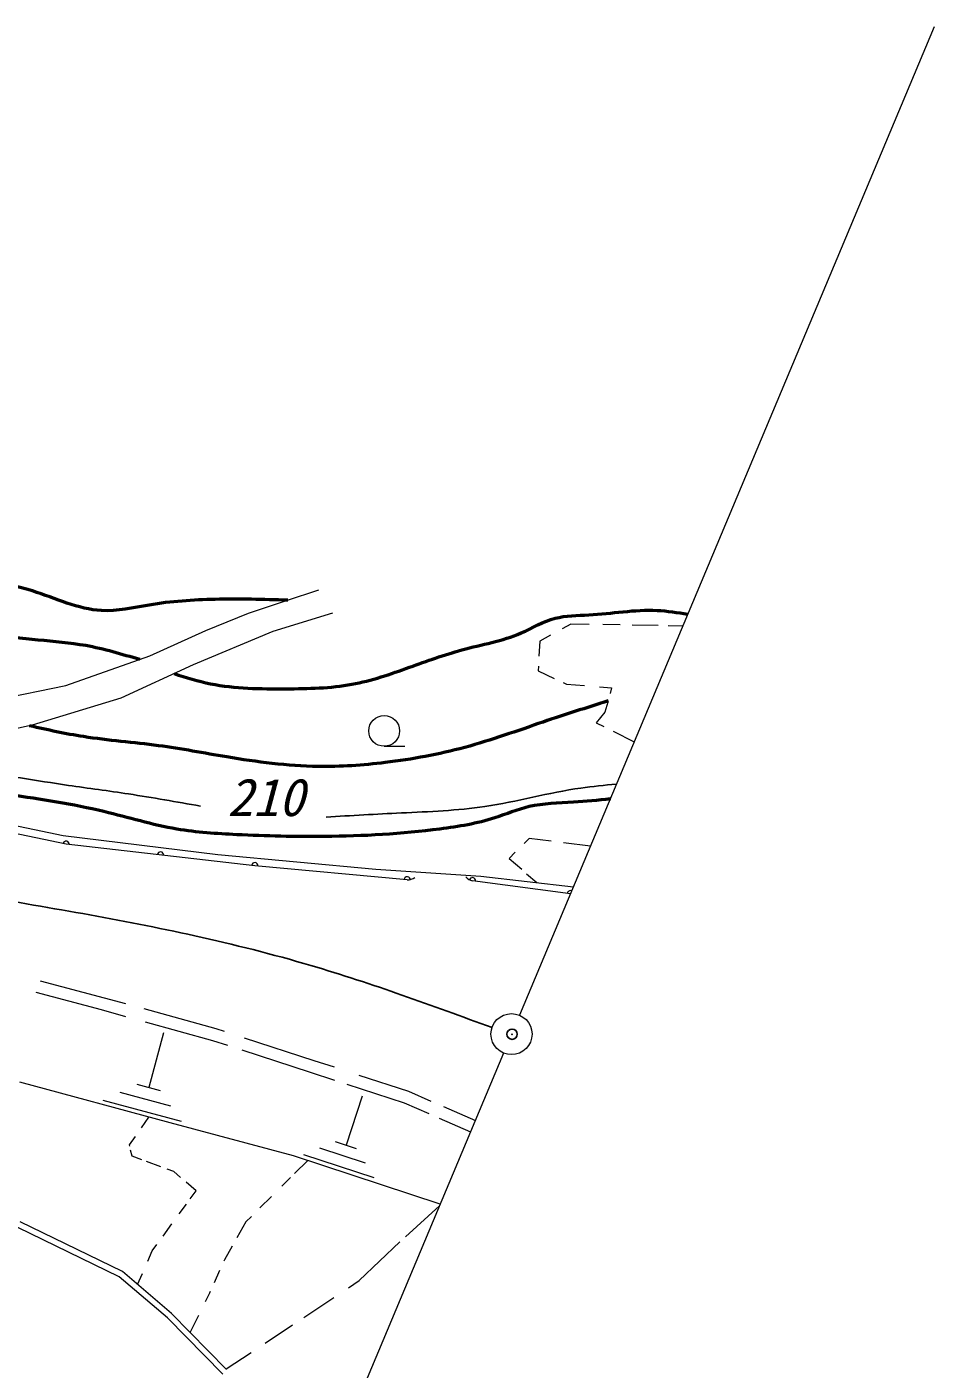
# Model space of a CAD drawing. Units: millimetres, scale not verified. Extents: x -49731810 to 680000, y -249061936 to 380000.
# Drawn here: x 453540 to 497717, y 239796 to 305199 of the extents above; entities that cross this region are included whole.
import ezdxf
from ezdxf.enums import TextEntityAlignment as Align

# ---------------------------------------------------------------- set-up
doc = ezdxf.new("R2010")
doc.units = ezdxf.units.MM
doc.header["$LTSCALE"] = 1000
doc.header["$PDMODE"] = 32
doc.header["$PDSIZE"] = 500
for name, color, linetype, lineweight in [('M-BGD', 7, 'Continuous', 13), ('M-BGD-RSTR', 3, 'Continuous', 13), ('M-TTL-LINE', 7, 'Continuous', 50)]:
    doc.layers.add(name, color=color, linetype=linetype, lineweight=lineweight)
doc.layers.add('M-OTRS', color=6, linetype='Continuous')
doc.styles.add('ＭＳ ゴシック', font='')
doc.styles.get('ＭＳ ゴシック').set_extended_font_data('MS Gothic')

msp = doc.modelspace()

# ---------------------------------------------------------------- linework, layer by layer
at = {"layer": 'M-BGD'}
for p, q in [((466178, 277243), (467763, 277771)), ((464328, 276627), (466178, 277243)), ((462259, 275790), (464328, 276627)), ((468424, 276627), (465517, 275746)), ((480028, 276099), (479605, 275868)), ((480912, 276084), (480028, 276099)), ((482430, 276057), (481579, 276072)), ((484284, 276024), (483006, 276047)), ((485477, 276003), (484766, 276016)), ((459529, 274557), (462259, 275790)), ((465517, 275746), (461642, 274117)), ((479036, 275556), (478511, 275269)), ((478511, 275269), (478475, 274535)), ((455434, 273104), (459529, 274557)), ((461642, 274117), (458120, 272487)), ((478450, 274050), (478439, 273824)), ((478439, 273824), (479217, 273455)), ((451163, 272223), (455434, 273104)), ((479647, 273251), (479812, 273174)), ((479812, 273174), (480693, 273101)), ((481419, 273042), (482015, 272993)), ((482015, 272993), (481940, 272718)), ((458120, 272487), (453805, 271166)), ((481826, 272300), (481690, 271801)), ((481690, 271801), (481257, 271295)), ((453805, 271166), (451163, 270594)), ((481257, 271295), (481626, 271109)), ((482087, 270878), (483112, 270362)), ((470937, 270144), (471937, 270144)), ((448653, 267203), (455302, 265794)), ((455454, 265372), (448934, 266741)), ((455302, 265794), (462831, 264870)), ((478006, 265660), (477749, 265404)), ((479063, 265523), (478006, 265660)), ((464640, 264328), (455454, 265372)), ((477324, 264979), (477030, 264685)), ((480978, 265273), (479667, 265444)), ((462831, 264870), (470537, 264165)), ((472061, 263643), (464640, 264328)), ((477030, 264685), (477633, 264151)), ((470537, 264165), (475645, 263813)), ((480010, 262963), (475239, 263595)), ((475645, 263813), (480150, 263297)), ((477876, 263935), (478364, 263502)), ((454195, 258725), (457309, 257894)), ((453981, 258161), (457152, 257315)), ((457309, 257894), (458350, 257606)), ((457152, 257315), (458347, 256984)), ((459235, 257361), (462747, 256388)), ((459306, 256719), (462575, 255814)), ((462747, 256388), (463144, 256260)), ((460193, 256176), (459473, 253516)), ((462575, 255814), (463301, 255578)), ((464115, 255944), (467516, 254841)), ((464014, 255347), (467330, 254270)), ((467516, 254841), (468495, 254520)), ((460522, 251797), (453192, 253783)), ((467330, 254270), (468513, 253883)), ((469702, 254125), (472117, 253335)), ((460553, 252606), (458083, 253276)), ((460043, 253356), (458903, 253666)), ((469116, 253686), (471904, 252773)), ((472117, 253335), (473211, 252858)), ((461063, 251856), (457263, 252886)), ((469863, 253096), (469083, 250706)), ((471904, 252773), (473109, 252248)), ((473827, 252590), (475377, 251914)), ((459114, 251551), (459486, 252078)), ((473621, 252025), (475145, 251360)), ((466516, 250194), (460522, 251797)), ((458535, 250731), (458823, 251140)), ((458549, 250669), (458535, 250731)), ((470023, 249826), (467803, 250556)), ((469593, 250536), (468563, 250866)), ((458660, 250175), (458593, 250473)), ((459140, 249996), (458660, 250175)), ((460062, 249654), (459361, 249914)), ((473670, 247843), (466516, 250194)), ((467216, 249964), (466572, 249325)), ((470453, 249116), (467033, 250236)), ((460688, 249421), (460377, 249537)), ((461025, 249134), (460688, 249421)), ((461783, 248488), (461298, 248902)), ((466382, 249137), (465955, 248714)), ((461496, 248094), (461783, 248488)), ((465450, 248213), (464881, 247649)), ((460961, 247361), (461310, 247840)), ((464470, 247242), (464206, 246980)), ((471983, 246243), (473630, 247747)), ((458036, 244298), (453094, 246695)), ((458201, 244551), (453212, 246972)), ((460171, 246279), (460604, 246873)), ((464206, 246980), (463761, 246189)), ((469716, 244108), (471708, 245993)), ((459430, 245066), (459647, 245562)), ((459647, 245562), (459874, 245873)), ((463535, 245788), (463165, 245131)), ((463165, 245131), (463133, 245061)), ((460384, 242292), (458036, 244298)), ((460589, 242512), (458201, 244551)), ((458931, 243928), (459166, 244463)), ((462927, 244603), (462658, 244006)), ((469201, 243766), (469716, 244108)), ((462429, 243498), (462222, 243076)), ((462469, 243586), (462429, 243498)), ((467020, 242317), (468488, 243293)), ((463075, 239552), (460384, 242292)), ((463268, 239784), (460589, 242512)), ((461893, 242408), (461492, 241592)), ((465136, 241066), (466474, 241955)), ((463244, 239809), (464460, 240616))]:
    msp.add_line(p, q, dxfattribs=at)
msp.add_circle((470937, 270894), 750, dxfattribs=at)
for centre, radius, start, end in [((455454, 265372), 150, 353.51188, 168.14325), ((460047, 264850), 150, 353.51188, 173.51188), ((464640, 264328), 150, 354.73035, 173.51188), ((472061, 263643), 150, 354.73035, 174.73035), ((472107, 264141), 500, 264.73035, 309.73035), ((475304, 264090), 500, 217.46228, 262.46228), ((475239, 263595), 150, 352.46228, 172.46228), ((480010, 262963), 150, 67.25422, 172.46228)]:
    msp.add_arc(centre, radius, start, end, dxfattribs=at)
at = {"layer": 'M-BGD', "lineweight": 25}
for points, knots in [([(432953, 273904), (433622, 273409), (434291, 272915), (434995, 272458), (435717, 271989), (436475, 271560), (437284, 271294), (438117, 271021), (439004, 270920), (439878, 270779), (440964, 270605), (442031, 270370), (443102, 270150), (444449, 269873), (445803, 269621), (447165, 269425), (448403, 269247), (449646, 269115), (450885, 268948), (452446, 268737), (454000, 268470), (455559, 268242), (456537, 268099), (457518, 267971), (458496, 267823), (459663, 267645), (460825, 267438), (461987, 267231)], [0, 0, 0, 0, 1, 1, 1, 2, 2, 2, 3, 3, 3, 4, 4, 4, 5, 5, 5, 6, 6, 6, 7, 7, 7, 8, 8, 8, 9, 9, 9, 9]), ([(468111, 266696), (469331, 266767), (470551, 266839), (471774, 266898), (473134, 266963), (474498, 267012), (475841, 267212), (477408, 267446), (478946, 267885), (480515, 268111), (481090, 268194), (481669, 268248), (482248, 268303)], [0, 0, 0, 0, 1, 1, 1, 2, 2, 2, 3, 3, 3, 4, 4, 4, 4]), ([(450777, 262927), (454435, 262319), (458093, 261711), (461714, 260910), (463615, 260489), (465507, 260015), (467374, 259464), (470353, 258585), (473271, 257512), (476190, 256438)], [0, 0, 0, 0, 1, 1, 1, 2, 2, 2, 3, 3, 3, 3])]:
    msp.add_open_spline(points, degree=3, knots=knots, dxfattribs=at)
at = {"layer": 'M-BGD-RSTR'}
for p, q in [((497717, 305199), (477527, 257041)), ((476752, 255192), (463486, 223550))]:
    msp.add_line(p, q, dxfattribs=at)
msp.add_circle((477138, 256121), 1000, dxfattribs=at)
at = {"layer": 'M-OTRS'}
msp.add_point((477165, 256116), dxfattribs=at)
at = {"layer": 'M-TTL-LINE'}
for points, knots in [([(406532, 296048), (406617, 296386), (406703, 296725), (406949, 296806), (407092, 296853), (407290, 296812), (407449, 296732), (407785, 296564), (407946, 296224), (408120, 295902), (408419, 295354), (408757, 294861), (409097, 294364), (409702, 293482), (410314, 292589), (410977, 291728), (411271, 291346), (411574, 290970), (411929, 290653), (412398, 290235), (412955, 289918), (413516, 289616), (414272, 289208), (415033, 288826), (415835, 288542), (416787, 288204), (417798, 288004), (418724, 287615), (419818, 287156), (420794, 286432), (421800, 285775), (423161, 284886), (424576, 284118), (425975, 283303), (427481, 282426), (428968, 281495), (430561, 280804), (431722, 280300), (432939, 279924), (434132, 279486), (435556, 278962), (436947, 278348), (438389, 277893), (439766, 277458), (441190, 277167), (442619, 276931), (444081, 276690), (445549, 276507), (447013, 276300), (449363, 275967), (451705, 275573), (454072, 275338), (454853, 275261), (455637, 275201), (456406, 275064), (457295, 274905), (458165, 274643), (459035, 274382)], [0, 0, 0, 0, 1, 1, 1, 2, 2, 2, 3, 3, 3, 4, 4, 4, 5, 5, 5, 6, 6, 6, 7, 7, 7, 8, 8, 8, 9, 9, 9, 10, 10, 10, 11, 11, 11, 12, 12, 12, 13, 13, 13, 14, 14, 14, 15, 15, 15, 16, 16, 16, 17, 17, 17, 18, 18, 18, 19, 19, 19, 19]), ([(466243, 277265), (465060, 277297), (463878, 277329), (462701, 277302), (461630, 277278), (460564, 277206), (459491, 277029), (458712, 276901), (457931, 276717), (457169, 276756), (456034, 276813), (454943, 277362), (453822, 277712), (452213, 278215), (450542, 278307), (448904, 278600), (447236, 278898), (445600, 279404), (443918, 279624), (442375, 279827), (440793, 279790), (439274, 280103), (438395, 280284), (437537, 280582), (436678, 280854), (435484, 281233), (434289, 281561), (433059, 281878), (431801, 282203), (430507, 282515), (429439, 283176), (428311, 283874), (427436, 284961), (426433, 285908), (425563, 286731), (424598, 287449), (423975, 288435), (423656, 288940), (423427, 289516), (423087, 290006), (422695, 290572), (422155, 291024), (421616, 291477)], [0, 0, 0, 0, 1, 1, 1, 2, 2, 2, 3, 3, 3, 4, 4, 4, 5, 5, 5, 6, 6, 6, 7, 7, 7, 8, 8, 8, 9, 9, 9, 10, 10, 10, 11, 11, 11, 12, 12, 12, 13, 13, 13, 14, 14, 14, 14]), ([(460707, 273684), (461293, 273501), (461879, 273319), (462476, 273196), (463676, 272949), (464917, 272941), (466157, 272949), (467239, 272956), (468319, 272975), (469370, 273168), (470323, 273344), (471252, 273663), (472172, 273992), (473020, 274296), (473860, 274609), (474726, 274844), (475691, 275105), (476688, 275269), (477610, 275668), (478162, 275907), (478687, 276230), (479258, 276382), (479784, 276522), (480347, 276516), (480906, 276547), (482028, 276609), (483127, 276820), (484229, 276766), (484726, 276742), (485224, 276664), (485721, 276586)], [0, 0, 0, 0, 1, 1, 1, 2, 2, 2, 3, 3, 3, 4, 4, 4, 5, 5, 5, 6, 6, 6, 7, 7, 7, 8, 8, 8, 9, 9, 9, 10, 10, 10, 10]), ([(481842, 272356), (480786, 272020), (479731, 271684), (478681, 271328), (477413, 270899), (476154, 270442), (474863, 270092), (473595, 269749), (472298, 269510), (470991, 269351), (469905, 269219), (468813, 269142), (467722, 269158), (466232, 269181), (464746, 269379), (463273, 269625), (462164, 269811), (461062, 270025), (459949, 270175), (458735, 270338), (457507, 270424), (456297, 270614), (455417, 270752), (454546, 270945), (453675, 271138)], [0, 0, 0, 0, 1, 1, 1, 2, 2, 2, 3, 3, 3, 4, 4, 4, 5, 5, 5, 6, 6, 6, 7, 7, 7, 8, 8, 8, 8]), ([(438972, 269807), (439422, 269901), (439872, 269995), (440325, 270013), (440871, 270035), (441422, 269945), (441964, 269831), (442982, 269617), (443968, 269316), (444969, 269072), (446118, 268792), (447289, 268587), (448460, 268404), (449866, 268185), (451273, 267997), (452680, 267797), (454227, 267577), (455773, 267342), (457294, 266977), (458479, 266694), (459648, 266332), (460846, 266127), (461805, 265964), (462783, 265901), (463760, 265854), (465188, 265785), (466614, 265749), (468040, 265763), (469915, 265781), (471791, 265886), (473656, 266127), (474559, 266245), (475460, 266394), (476327, 266674), (476886, 266854), (477430, 267089), (477997, 267220), (478695, 267382), (479428, 267388), (480152, 267433), (480756, 267470), (481355, 267534), (481953, 267598)], [0, 0, 0, 0, 1, 1, 1, 2, 2, 2, 3, 3, 3, 4, 4, 4, 5, 5, 5, 6, 6, 6, 7, 7, 7, 8, 8, 8, 9, 9, 9, 10, 10, 10, 11, 11, 11, 12, 12, 12, 13, 13, 13, 14, 14, 14, 14])]:
    msp.add_open_spline(points, degree=3, knots=knots, dxfattribs=at)

# ---------------------------------------------------------------- texts
at = {"layer": 'M-BGD', "style": 'ＭＳ ゴシック', "oblique": 15}
msp.add_text('210', height=1833, dxfattribs=at).set_placement((463298, 268577), align=Align.TOP_LEFT)

doc.saveas('drawing.dxf')
